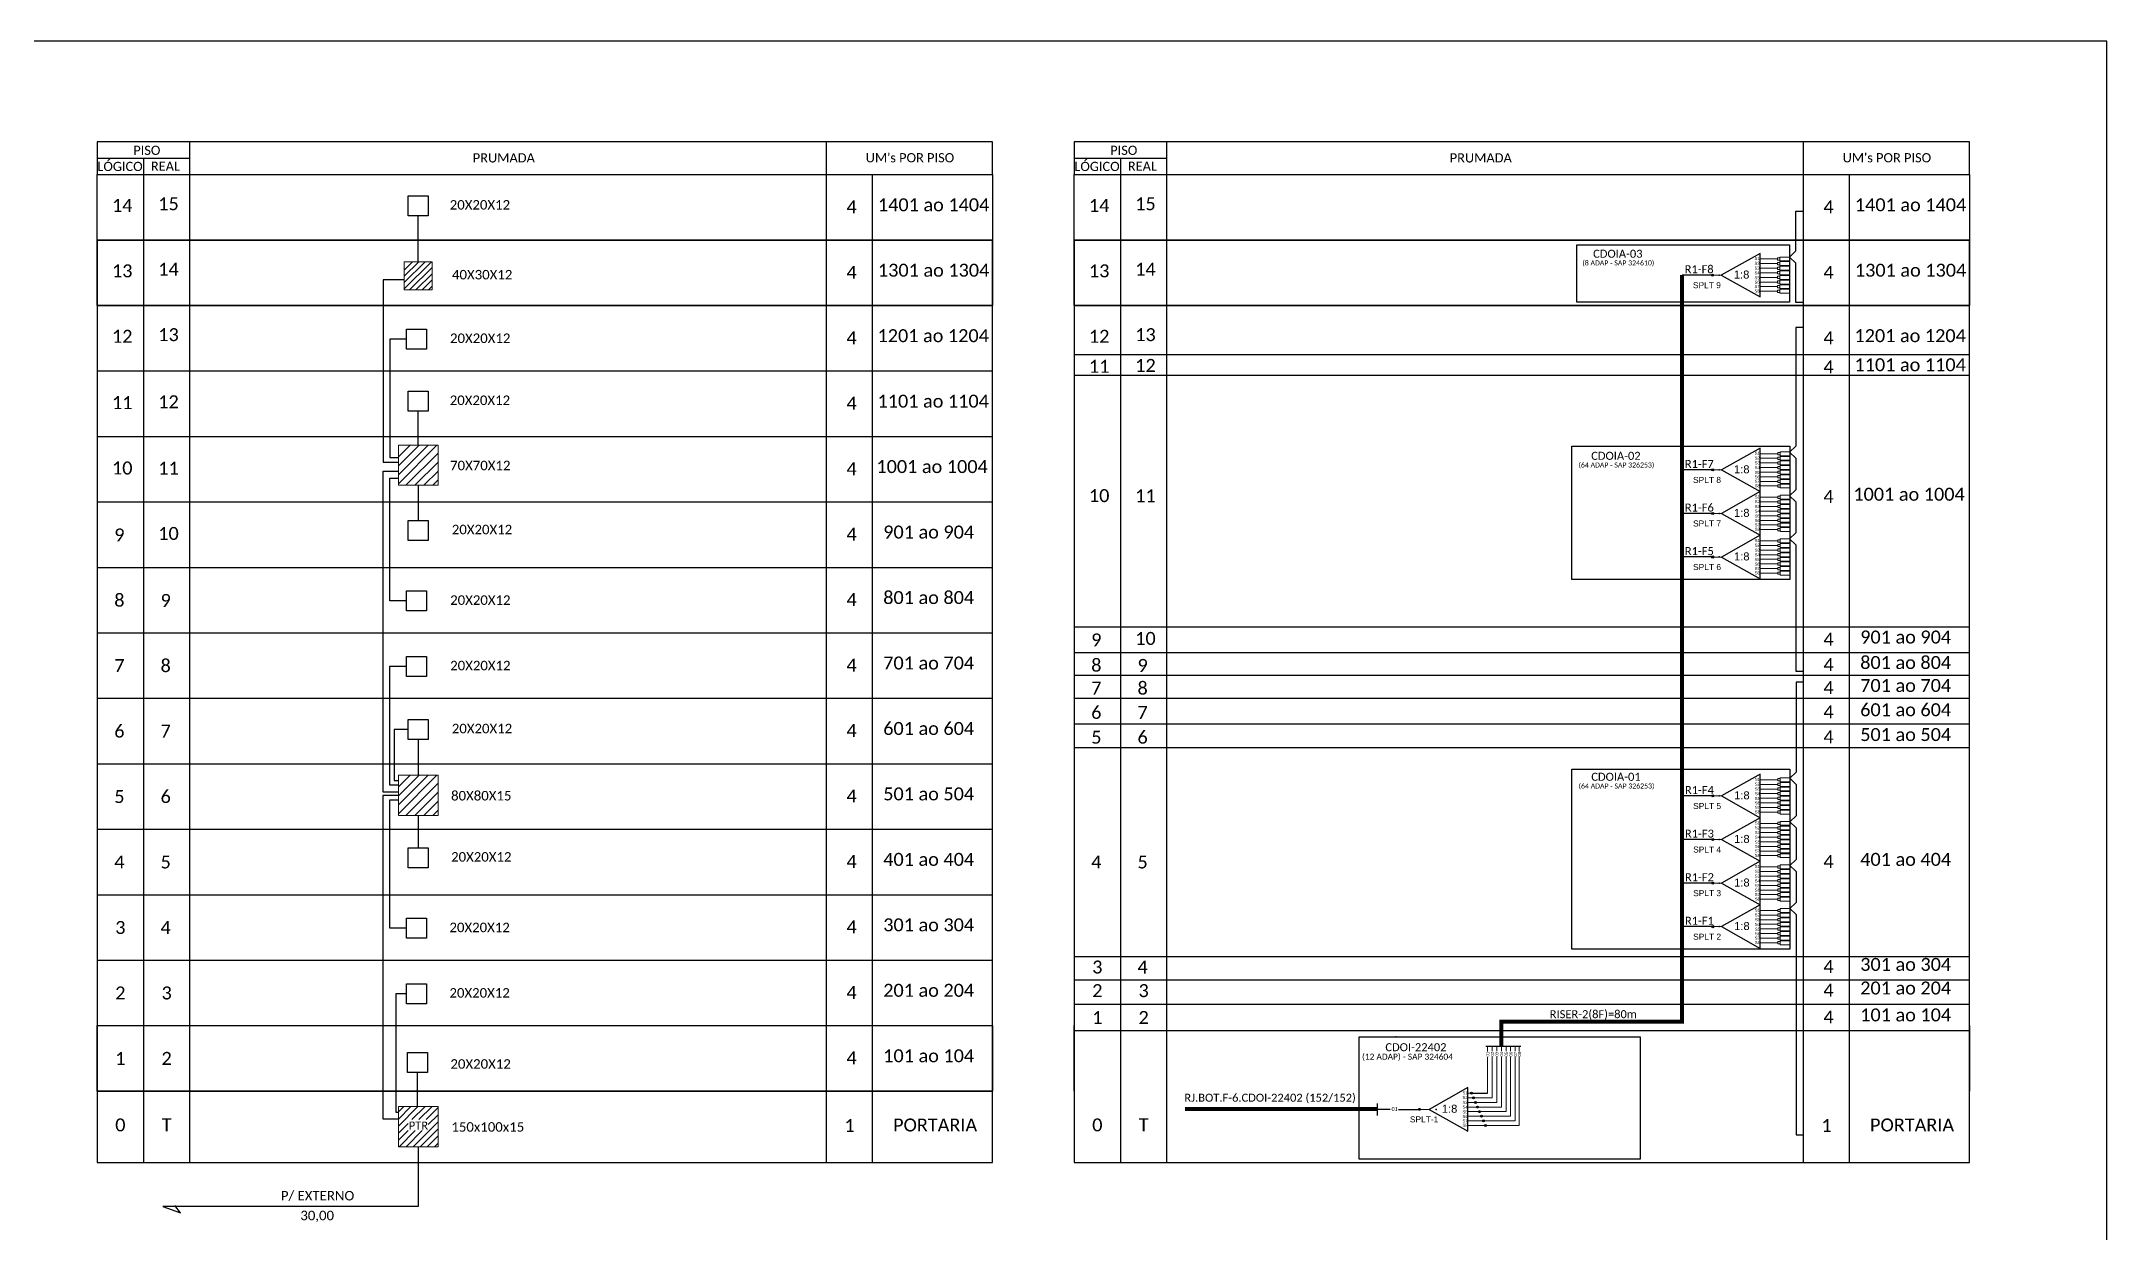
# Model space of a CAD drawing. Header units: metres. Extents: x -1286 to -445, y -500 to 94.
# Drawn here: x -961 to -445, y -204 to 94 of the extents above; entities that cross this region are included whole.
import ezdxf
from ezdxf.enums import TextEntityAlignment as Align

# ---------------------------------------------------------------- set-up
doc = ezdxf.new("R2010")
doc.units = ezdxf.units.M
doc.styles.add('ARIAL', font='arial.ttf')
doc.styles.add('WMF-Calibri0', font='calibri.ttf')
doc.linetypes.add('RESERVA', pattern='A,0.5,-0.15,["RESERVA",Standard,S=0.18,R=0,X=0,Y=-0.1],-1.3', length=1.95)

# ---------------------------------------------------------------- blocks, each defined once
blk = doc.blocks.new('SPLT_1-8_DIV_DIR')
h = blk.add_hatch(color=3)
h.dxf.hatch_style = 1
edge = h.paths.add_edge_path()
edge.add_arc((12.77, 4.04), 0.242, 0, 360)
h = blk.add_hatch(color=3)
h.dxf.hatch_style = 1
edge = h.paths.add_edge_path()
edge.add_arc((13.27, 2.88), 0.242, 0, 360)
h = blk.add_hatch(color=3)
h.dxf.hatch_style = 1
edge = h.paths.add_edge_path()
edge.add_arc((13.77, 1.73), 0.242, 0, 360)
h = blk.add_hatch(color=3)
h.dxf.hatch_style = 1
edge = h.paths.add_edge_path()
edge.add_arc((14.27, 0.58), 0.242, 0, 360)
h = blk.add_hatch(color=3)
h.dxf.hatch_style = 1
edge = h.paths.add_edge_path()
edge.add_arc((14.77, -0.58), 0.242, 0, 360)
h = blk.add_hatch(color=3)
h.dxf.hatch_style = 1
edge = h.paths.add_edge_path()
edge.add_arc((15.27, -1.73), 0.242, 0, 360)
h = blk.add_hatch(color=3)
h.dxf.hatch_style = 1
edge = h.paths.add_edge_path()
edge.add_arc((15.77, -2.88), 0.242, 0, 360)
h = blk.add_hatch(color=3)
h.dxf.hatch_style = 1
edge = h.paths.add_edge_path()
edge.add_arc((16.27, -4.04), 0.242, 0, 360)
at = {"color": 1}
blk.add_lwpolyline([(11.89, 5.45), (2.22, 0), (11.89, -5.45), (11.89, 5.45)], dxfattribs=at)
at = {"color": 1, "lineweight": 0}
blk.add_lwpolyline([(2.22, 0), (0, 0)], dxfattribs=at)
at = {"color": 7, "lineweight": 0}
for points in [[(12.77, 4.04), (11.89, 4.04)], [(11.89, 2.88), (13.27, 2.88)], [(11.89, 1.73), (13.77, 1.73)], [(11.89, 0.58), (14.27, 0.58)], [(11.89, -0.58), (14.77, -0.58)], [(11.89, -1.73), (15.27, -1.73)], [(11.89, -2.88), (15.77, -2.88)], [(11.89, -4.04), (16.27, -4.04)]]:
    blk.add_lwpolyline(points, dxfattribs=at)
at = {"color": 3}
for centre in [(12.77, 4.04), (13.27, 2.88), (13.77, 1.73), (14.27, 0.58), (14.77, -0.58), (15.27, -1.73), (15.77, -2.88), (16.27, -4.04)]:
    blk.add_circle(centre, 0.242, dxfattribs=at)
at = {"color": 1, "style": 'ARIAL'}
for s, height, p in [('1:8', 2, (5.35, -0.85)), ('S1', 0.75, (10.52, 3.77)), ('S2', 0.75, (10.52, 2.58)), ('S3', 0.75, (10.52, 1.37)), ('S4', 0.75, (10.52, 0.19)), ('S5', 0.75, (10.52, -1.02)), ('S6', 0.75, (10.52, -2.14)), ('S7', 0.75, (10.52, -3.24)), ('S8', 0.75, (10.52, -4.36))]:
    blk.add_text(s, height=height, dxfattribs=at).set_placement(p)
blk = doc.blocks.new('SPLITTER_')
blk.add_point((0, 0))
at = {"style": 'ARIAL', "flags": 4}
blk.add_attdef('SPLT', (0, -3.26), '', height=1.5, dxfattribs=at)
blk = doc.blocks.new('LEG_CDO64_DIR')
blk.add_point((0, 0))
at = {"color": 1, "style": 'WMF-Calibri0', "flags": 4}
blk.add_attdef('MODELO', text='', height=1.5, dxfattribs=at).set_placement((-1.52, -5.5), align=Align.CENTER)
blk.add_attdef('CDO', (-2.62, -3.57), '', height=2, dxfattribs=at)
blk = doc.blocks.new('SPLT_1-8_SC-APC')
at = {"color": 1}
blk.add_lwpolyline([(-7.37, -2.1), (-17.04, -7.55), (-7.37, -13), (-7.37, -2.1)], dxfattribs=at)
at = {"color": 3, "lineweight": 0}
for points in [[(-2.99, -3.51), (-7.37, -3.51)], [(-7.37, -4.66), (-2.99, -4.66)], [(-2.41, -3.02), (-2.41, -4)], [(-2.41, -3.02), (0, -3.02)], [(-2.41, -4), (0, -4)], [(-2.41, -4.17), (-2.41, -5.16)], [(-2.41, -4.17), (0, -4.17)], [(-2.41, -5.16), (0, -5.16)], [(-7.37, -5.82), (-2.99, -5.82)], [(-7.37, -6.97), (-2.99, -6.97)], [(-7.37, -8.12), (-2.99, -8.12)], [(-7.37, -9.28), (-2.99, -9.28)], [(-2.41, -5.32), (-2.41, -6.31)], [(-2.41, -5.32), (0, -5.32)], [(-2.41, -6.31), (0, -6.31)], [(-2.41, -6.48), (-2.41, -7.46)], [(-2.41, -6.48), (0, -6.48)], [(-2.41, -7.46), (0, -7.46)], [(-2.41, -7.63), (-2.41, -8.62)], [(-2.41, -7.63), (0, -7.63)], [(-2.41, -8.62), (0, -8.62)], [(-2.41, -8.78), (-2.41, -9.77)], [(-2.41, -8.78), (0, -8.78)], [(-2.41, -9.77), (0, -9.77)], [(-2.41, -9.94), (-2.41, -10.92)], [(-2.41, -9.94), (0, -9.94)], [(-7.37, -10.43), (-2.99, -10.43)], [(-7.37, -11.58), (-2.99, -11.58)], [(-2.41, -10.92), (0, -10.92)], [(-2.41, -11.09), (-2.41, -12.08)], [(-2.41, -11.09), (0, -11.09)], [(-2.41, -12.08), (0, -12.08)]]:
    blk.add_lwpolyline(points, dxfattribs=at)
for points in [[(-2.99, -3.22), (-2.41, -3.22), (-2.41, -3.8), (-2.99, -3.8)], [(-2.99, -4.38), (-2.41, -4.38), (-2.41, -4.95), (-2.99, -4.95)], [(-2.99, -5.53), (-2.41, -5.53), (-2.41, -6.1), (-2.99, -6.1)], [(-2.99, -6.68), (-2.41, -6.68), (-2.41, -7.26), (-2.99, -7.26)], [(-2.99, -7.84), (-2.41, -7.84), (-2.41, -8.41), (-2.99, -8.41)], [(-2.99, -8.99), (-2.41, -8.99), (-2.41, -9.56), (-2.99, -9.56)], [(-2.99, -10.14), (-2.41, -10.14), (-2.41, -10.72), (-2.99, -10.72)], [(-2.99, -11.3), (-2.41, -11.3), (-2.41, -11.87), (-2.99, -11.87)]]:
    blk.add_lwpolyline(points, close=True, dxfattribs=at)
at = {"color": 1, "lineweight": 0}
blk.add_lwpolyline([(-17.04, -7.55), (-19.26, -7.55)], dxfattribs=at)
at = {"color": 1, "style": 'ARIAL'}
for s, height, p in [('S1', 0.75, (-8.74, -3.78)), ('S2', 0.75, (-8.74, -4.97)), ('1:8', 2, (-13.91, -8.4)), ('S3', 0.75, (-8.74, -6.18)), ('S4', 0.75, (-8.74, -7.36)), ('S5', 0.75, (-8.74, -8.57)), ('S6', 0.75, (-8.74, -9.69)), ('S7', 0.75, (-8.74, -10.78)), ('S8', 0.75, (-8.74, -11.9))]:
    blk.add_text(s, height=height, dxfattribs=at).set_placement(p)

msp = doc.modelspace()

# ---------------------------------------------------------------- hatches: boundary and pattern name
h = msp.add_hatch(color=3)
h.dxf.hatch_style = 1
edge = h.paths.add_edge_path()
edge.add_arc((-543.61, 35.71), 0.242, 0, 360)
h = msp.add_hatch(color=3)
h.dxf.hatch_style = 1
edge = h.paths.add_edge_path()
edge.add_arc((-543.58, 35.71), 0.256, 0, 360)
h = msp.add_hatch(color=3)
h.dxf.hatch_style = 1
edge = h.paths.add_edge_path()
edge.add_arc((-543.54, -12.99), 0.256, 0, 360)
h = msp.add_hatch(color=3)
h.dxf.hatch_style = 1
edge = h.paths.add_edge_path()
edge.add_arc((-543.54, -23.89), 0.256, 0, 360)
h = msp.add_hatch(color=3)
h.dxf.hatch_style = 1
edge = h.paths.add_edge_path()
edge.add_arc((-543.54, -34.78), 0.256, 0, 360)
h = msp.add_hatch(color=3)
h.dxf.hatch_style = 1
edge = h.paths.add_edge_path()
edge.add_arc((-543.52, -94.54), 0.256, 0, 360)
h = msp.add_hatch(color=3)
h.dxf.hatch_style = 1
edge = h.paths.add_edge_path()
edge.add_arc((-543.52, -105.44), 0.256, 0, 360)
h = msp.add_hatch(color=3)
h.dxf.hatch_style = 1
edge = h.paths.add_edge_path()
edge.add_arc((-543.52, -116.33), 0.256, 0, 360)
h = msp.add_hatch(color=3)
h.dxf.hatch_style = 1
edge = h.paths.add_edge_path()
edge.add_arc((-543.52, -127.23), 0.256, 0, 360)
h = msp.add_hatch()
h.set_pattern_fill('ANSI31', color=1, scale=10, style=0)
h.set_pattern_definition([(45, (-1485.5137, -567.8416), (-0.8838835, 0.8838835), [])])
h.paths.add_polyline_path([(-872.04, -182.26), (-862.13, -182.26), (-862.13, -172.22), (-872.04, -172.22)])
h.paths.add_polyline_path([(-869.61, -178.22), (-864.57, -178.23), (-864.57, -175.5), (-869.61, -175.5)], flags=16)
h = msp.add_hatch(color=3)
h.dxf.hatch_style = 1
edge = h.paths.add_edge_path()
edge.add_arc((-616.82, -172.92), 0.242, 0, 360)

# ---------------------------------------------------------------- linework, layer by layer
for p, q in [((-947.32, 44.48), (-947.32, -186.23)), ((-723.55, -186.23), (-723.55, 44.48)), ((-703.14, 44.48), (-703.14, -186.23)), ((-479.36, -186.23), (-479.36, 44.48))]:
    msp.add_line(p, q)
at = {"color": 1, "linetype": 'Continuous'}
for p, q in [((-870.56, 36.99), (-868.52, 39.04)), ((-870.56, 35.42), (-866.95, 39.04)), ((-870.56, 33.85), (-865.38, 39.04)), ((-870.56, 32.28), (-863.81, 39.04)), ((-869.26, 32.01), (-863.63, 37.64)), ((-867.69, 32.01), (-863.63, 36.07)), ((-866.12, 32.01), (-863.63, 34.5)), ((-864.55, 32.01), (-863.63, 32.93)), ((-872.05, -9.71), (-869.13, -6.8)), ((-872.05, -11.96), (-866.89, -6.8)), ((-872.05, -14.2), (-864.64, -6.8)), ((-872.05, -16.45), (-862.4, -6.8)), ((-870.19, -16.84), (-862.14, -8.79)), ((-867.95, -16.84), (-862.14, -11.03)), ((-865.7, -16.84), (-862.14, -13.28)), ((-863.46, -16.84), (-862.14, -15.52)), ((-872.05, -92.3), (-869.13, -89.38)), ((-872.05, -94.55), (-866.89, -89.38)), ((-872.05, -96.79), (-864.64, -89.38)), ((-872.05, -99.04), (-862.4, -89.38)), ((-870.19, -99.43), (-862.14, -91.38)), ((-867.95, -99.43), (-862.14, -93.62)), ((-865.7, -99.43), (-862.14, -95.87)), ((-863.46, -99.43), (-862.14, -98.11))]:
    msp.add_line(p, q, dxfattribs=at)
at = {"color": 5}
msp.add_line((-543.61, 35.71), (-551.21, 35.71), dxfattribs=at)
at = {"color": 7}
for p, q in [((-703.14, -146.58), (-479.36, -146.58)), ((-703.14, -168.35), (-703.14, -151.98)), ((-479.36, -153.31), (-703.14, -153.31)), ((-479.36, -151.98), (-479.36, -168.35))]:
    msp.add_line(p, q, dxfattribs=at)
msp.add_lwpolyline([(-1286.07, -499.81), (-445.07, -499.81), (-445.07, 94.19), (-1286.07, 94.19)], close=True)
at = {"color": 0}
for points in [[(-723.55, 69.08), (-947.32, 69.08)], [(-479.36, 69.08), (-703.14, 69.08)], [(-947.32, 64.97), (-924.18, 64.97)], [(-703.14, 64.97), (-680, 64.97)], [(-947.32, 60.85), (-723.55, 60.85)], [(-703.14, 60.85), (-479.36, 60.85)]]:
    msp.add_lwpolyline(points, dxfattribs=at)
for points in [[(-947.32, 69.08), (-947.32, 60.85)], [(-924.18, 60.85), (-924.18, 69.08)], [(-765.14, 69.08), (-765.14, 60.85)], [(-723.55, 60.85), (-723.55, 69.08)], [(-703.14, 69.08), (-703.14, 60.85)], [(-680, 60.85), (-680, 69.08)], [(-520.95, 69.08), (-520.95, 60.85)], [(-479.36, 60.85), (-479.36, 69.08)], [(-935.75, 64.97), (-935.75, 60.85)], [(-691.57, 64.97), (-691.57, 60.85)], [(-947.32, 60.85), (-723.55, 60.85)], [(-947.32, 60.85), (-723.55, 60.85)], [(-935.75, 60.85), (-935.75, -186.23)], [(-924.18, -186.23), (-924.18, 60.85)], [(-765.14, 60.85), (-765.14, -186.23)], [(-753.56, -186.23), (-753.56, 60.85)], [(-703.14, 60.85), (-479.36, 60.85)], [(-703.14, 60.85), (-479.36, 60.85)], [(-691.57, 60.85), (-691.57, -186.23)], [(-680, -186.23), (-680, 60.85)], [(-520.95, 60.85), (-520.95, -186.23)], [(-509.38, -186.23), (-509.38, 60.85)], [(-947.32, 28.11), (-723.55, 28.11)], [(-703.14, 28.11), (-479.36, 28.11)], [(-703.14, 15.86), (-479.36, 15.86)], [(-947.32, 11.74), (-723.55, 11.74)], [(-703.14, 10.68), (-479.36, 10.68)], [(-947.32, -4.63), (-723.55, -4.63)], [(-947.32, -21), (-723.55, -21)], [(-947.32, -37.38), (-723.55, -37.38)], [(-947.32, -53.75), (-723.55, -53.75)], [(-703.14, -52.26), (-479.36, -52.26)], [(-703.14, -58.63), (-479.36, -58.63)], [(-703.14, -64.37), (-479.36, -64.37)], [(-947.32, -70.12), (-723.55, -70.12)], [(-703.14, -70.12), (-479.36, -70.12)], [(-703.14, -76.54), (-479.36, -76.54)], [(-703.14, -82.46), (-479.36, -82.46)], [(-947.32, -86.49), (-723.55, -86.49)], [(-947.32, -102.86), (-723.55, -102.86)], [(-947.32, -119.24), (-723.55, -119.24)], [(-947.32, -135.61), (-723.55, -135.61)], [(-703.14, -134.69), (-479.36, -134.69)], [(-703.14, -140.55), (-479.36, -140.55)], [(-947.32, -151.98), (-723.55, -151.98)], [(-947.32, -168.35), (-723.55, -168.35)]]:
    msp.add_lwpolyline(points)
at = {"color": 7}
for points in [[(-947.32, 60.85), (-723.55, 60.85), (-723.55, 44.48), (-947.32, 44.48)], [(-703.14, 60.85), (-479.36, 60.85), (-479.36, 44.48), (-703.14, 44.48)], [(-869.6, 55.58), (-864.6, 55.58), (-864.6, 50.58), (-869.6, 50.58)], [(-947.32, 44.48), (-723.55, 44.48), (-723.55, 28.11), (-947.32, 28.11)], [(-703.14, 44.48), (-479.36, 44.48), (-479.36, 28.11), (-703.14, 28.11)], [(-870, 22.22), (-865, 22.22), (-865, 17.22), (-870, 17.22)], [(-869.6, 6.71), (-864.6, 6.71), (-864.6, 1.71), (-869.6, 1.71)], [(-869.6, -25.62), (-864.6, -25.62), (-864.6, -30.62), (-869.6, -30.62)], [(-870, -43.27), (-865, -43.27), (-865, -48.27), (-870, -48.27)], [(-870, -59.64), (-865, -59.64), (-865, -64.64), (-870, -64.64)], [(-869.6, -75.39), (-864.6, -75.39), (-864.6, -80.39), (-869.6, -80.39)], [(-869.6, -107.49), (-864.6, -107.49), (-864.6, -112.49), (-869.6, -112.49)], [(-870, -125.13), (-865, -125.13), (-865, -130.13), (-870, -130.13)], [(-870, -141.5), (-865, -141.5), (-865, -146.5), (-870, -146.5)], [(-947.32, -151.98), (-723.55, -151.98), (-723.55, -168.35), (-947.32, -168.35)], [(-869.79, -158.72), (-864.79, -158.72), (-864.79, -163.72), (-869.79, -163.72)]]:
    msp.add_lwpolyline(points, close=True, dxfattribs=at)
at = {"color": 3}
for points in [[(-521.13, 28.85), (-522.78, 28.85), (-522.78, 38.73), (-524.35, 40.24), (-522.78, 41.75), (-522.78, 51.68), (-521.13, 51.68)], [(-867.1, 39.04), (-867.1, 50.58)], [(-870.56, 34.5), (-875.84, 34.5), (-875.84, -11.07), (-872.05, -11.03)], [(-521.08, 22.63), (-522.73, 22.63), (-522.74, 3.82), (-522.74, 0.8), (-522.74, -7.08), (-524.31, -8.58), (-522.74, -10.09), (-522.74, -12.79), (-522.74, -17.97), (-524.31, -19.48), (-522.74, -20.99), (-522.74, -26.1), (-522.74, -28.75), (-524.31, -30.26), (-522.74, -31.76), (-522.74, -63.35), (-521.09, -63.35)], [(-870, 19.72), (-874.16, 19.72), (-874.16, -9.9), (-872.04, -9.9)], [(-867.1, -6.8), (-867.1, 1.71)], [(-872.05, -93.62), (-875.89, -93.62), (-875.89, -13.28), (-872.05, -13.28)], [(-870, -45.77), (-874.22, -45.77), (-874.22, -15.06), (-872.05, -15.06)], [(-867.1, -16.84), (-867.1, -25.62)], [(-870, -62.14), (-874.3, -62.14), (-874.3, -91.76), (-872.04, -91.76)], [(-521.06, -66.05), (-522.71, -66.05), (-522.72, -88.63), (-524.28, -90.13), (-522.72, -91.64), (-522.72, -99.52), (-524.28, -101.03), (-522.72, -102.54), (-522.72, -105.23), (-522.72, -110.42), (-524.28, -111.93), (-522.72, -113.44), (-522.72, -118.54), (-522.72, -121.2), (-524.28, -122.7), (-522.72, -124.21), (-522.72, -179.27), (-521.07, -179.27)], [(-869.6, -77.89), (-873.09, -77.89), (-873.09, -90.65), (-872.05, -90.65)], [(-867.1, -80.39), (-867.1, -89.38)], [(-872.05, -94.41), (-875.91, -94.41), (-875.91, -175.29), (-872.04, -175.32)], [(-870, -127.63), (-874.22, -127.63), (-874.22, -95.52), (-872.05, -95.52)], [(-867.1, -99.43), (-867.1, -107.49)], [(-870, -144), (-872.69, -144), (-872.69, -173.62), (-872.04, -173.62)], [(-867.29, -172.22), (-867.29, -163.72)], [(-624.19, -172.92), (-627.29, -172.92)], [(-622.06, -172.92), (-616.82, -172.92)]]:
    msp.add_lwpolyline(points, dxfattribs=at)
at = {"color": 1}
for points in [[(-577.48, 43.26), (-524.35, 43.26), (-524.35, 28.94), (-577.48, 28.94)], [(-578.77, -7.06), (-524.28, -7.06), (-524.28, -40.4), (-578.77, -40.4)], [(-578.74, -87.82), (-524.25, -87.82), (-524.25, -132.85), (-578.74, -132.85)], [(-631.93, -154.81), (-561.66, -154.81), (-561.66, -185.42), (-631.93, -185.42)]]:
    msp.add_lwpolyline(points, close=True, dxfattribs=at)
at = {"color": 1, "lineweight": 0}
for points in [[(-863.63, 39.04), (-870.56, 39.04), (-870.56, 32.01), (-863.63, 32.01)], [(-862.14, -6.8), (-872.05, -6.8), (-872.05, -16.84), (-862.14, -16.84)], [(-862.14, -89.38), (-872.05, -89.38), (-872.05, -99.43), (-862.14, -99.43)], [(-862.13, -172.22), (-872.04, -172.22), (-872.04, -182.26), (-862.13, -182.26)]]:
    msp.add_lwpolyline(points, close=True, dxfattribs=at)
at = {"color": 5, "const_width": 1}
msp.add_lwpolyline([(-596.35, -157.1), (-596.35, -150.99), (-551.21, -150.99), (-551.21, 35.71)], dxfattribs=at)
at = {"color": 5}
for points in [[(-543.57, -12.99), (-551.39, -12.99)], [(-543.57, -23.89), (-551.39, -23.89)], [(-543.57, -34.78), (-551.39, -34.78)], [(-543.54, -94.54), (-551.37, -94.54)], [(-543.54, -105.44), (-551.37, -105.44)], [(-543.54, -116.33), (-551.37, -116.33)], [(-543.54, -127.23), (-551.37, -127.23)], [(-600.22, -157.1), (-591.46, -157.1)]]:
    msp.add_lwpolyline(points, dxfattribs=at)
at = {"color": 5, "lineweight": 0}
for points in [[(-603.09, -170.04), (-598.67, -170.04), (-598.67, -159.81)], [(-602.59, -171.19), (-597.51, -171.19), (-597.51, -159.81)], [(-602.09, -172.35), (-596.35, -172.35), (-596.35, -159.81)], [(-601.59, -173.5), (-595.2, -173.5), (-595.2, -159.81)], [(-601.09, -174.65), (-594.04, -174.65), (-594.04, -159.81)], [(-600.59, -175.81), (-592.88, -175.81), (-592.88, -159.81)], [(-600.09, -176.96), (-591.88, -176.96), (-591.88, -159.81)], [(-599.82, -157.1), (-599.82, -158.42)], [(-599.82, -159.84), (-599.82, -168.89)], [(-598.67, -157.1), (-598.67, -158.38)], [(-597.51, -157.1), (-597.51, -158.39)], [(-596.35, -157.1), (-596.35, -158.38)], [(-595.2, -157.1), (-595.2, -158.38)], [(-594.04, -157.1), (-594.04, -158.39)], [(-592.88, -157.1), (-592.88, -158.38)], [(-591.88, -157.1), (-591.88, -158.42)]]:
    msp.add_lwpolyline(points, dxfattribs=at)
at = {"color": 5, "linetype": 'RESERVA', "ltscale": 4}
msp.add_lwpolyline([(-603.59, -168.89), (-599.82, -168.89)], dxfattribs=at)
at = {"color": 1, "const_width": 1}
msp.add_lwpolyline([(-675.42, -172.83), (-627.29, -172.83)], dxfattribs=at)
at = {"color": 1}
for points in [[(-627.29, -174.47), (-627.29, -171.43)], [(-867.09, -182.26), (-867.09, -197.18)], [(-930.94, -197.18), (-926.53, -198.78)], [(-867.09, -197.18), (-913.58, -197.18), (-930.94, -197.18)], [(-926.53, -198.78), (-927.93, -196.95)]]:
    msp.add_lwpolyline(points, dxfattribs=at)
at = {"color": 7}
for points in [[(-947.32, -186.23), (-723.55, -186.23)], [(-703.14, -186.23), (-479.36, -186.23)]]:
    msp.add_lwpolyline(points, dxfattribs=at)
at = {"color": 3}
for centre, radius in [((-543.61, 35.71), 0.242), ((-543.58, 35.71), 0.256), ((-543.54, -12.99), 0.256), ((-543.54, -23.89), 0.256), ((-543.54, -34.78), 0.256), ((-543.52, -94.54), 0.256), ((-543.52, -105.44), 0.256), ((-543.52, -116.33), 0.256), ((-543.52, -127.23), 0.256), ((-616.82, -172.92), 0.242)]:
    msp.add_circle(centre, radius, dxfattribs=at)

# ---------------------------------------------------------------- block references
for p in [(-524.35, 43.26), (-524.31, -5.44), (-524.31, -16.34), (-524.31, -27.24), (-524.28, -86.99), (-524.28, -97.89), (-524.28, -108.79), (-524.28, -119.68)]:
    msp.add_blockref('SPLT_1-8_SC-APC', p, dxfattribs=at)
ref = msp.add_blockref('SPLITTER_', (-541.96, 35.71), dxfattribs=dict(xscale=-1))
ref.add_attrib('SPLT', 'SPLT 9', (-548.49, 32.45), dxfattribs={"height": 1.5, "style": 'ARIAL'})
ref = msp.add_blockref('SPLITTER_', (-541.92, -12.99), dxfattribs=dict(xscale=-1))
ref.add_attrib('SPLT', 'SPLT 8', (-548.45, -16.25), dxfattribs={"height": 1.5, "style": 'ARIAL'})
ref = msp.add_blockref('SPLITTER_', (-541.92, -23.89), dxfattribs=dict(xscale=-1))
ref.add_attrib('SPLT', 'SPLT 7', (-548.45, -27.15), dxfattribs={"height": 1.5, "style": 'ARIAL'})
ref = msp.add_blockref('SPLITTER_', (-541.92, -34.78), dxfattribs=dict(xscale=-1))
ref.add_attrib('SPLT', 'SPLT 6', (-548.45, -38.05), dxfattribs={"height": 1.5, "style": 'ARIAL'})
ref = msp.add_blockref('SPLITTER_', (-541.9, -94.54), dxfattribs=dict(xscale=-1))
ref.add_attrib('SPLT', 'SPLT 5', (-548.43, -97.8), dxfattribs={"height": 1.5, "style": 'ARIAL'})
ref = msp.add_blockref('SPLITTER_', (-541.9, -105.44), dxfattribs=dict(xscale=-1))
ref.add_attrib('SPLT', 'SPLT 4', (-548.43, -108.7), dxfattribs={"height": 1.5, "style": 'ARIAL'})
ref = msp.add_blockref('SPLITTER_', (-541.9, -116.33), dxfattribs=dict(xscale=-1))
ref.add_attrib('SPLT', 'SPLT 3', (-548.43, -119.6), dxfattribs={"height": 1.5, "style": 'ARIAL'})
ref = msp.add_blockref('SPLITTER_', (-541.9, -127.23), dxfattribs=dict(xscale=-1))
ref.add_attrib('SPLT', 'SPLT 2', (-548.43, -130.49), dxfattribs={"height": 1.5, "style": 'ARIAL'})
ref = msp.add_blockref('LEG_CDO64_DIR', (-622.74, -154.81))
ref.add_attrib('CDO', 'CDOI-22402', (-625.36, -158.38), dxfattribs={"color": 1, "height": 2, "style": 'WMF-Calibri0'})
ref.add_attrib('MODELO', '(12 ADAP) - SAP 324604', dxfattribs={"color": 1, "height": 1.5, "style": 'WMF-Calibri0'}).set_placement((-619.83, -160.5), align=Align.CENTER)
msp.add_blockref('SPLT_1-8_DIV_DIR', (-616.6, -172.92))
ref = msp.add_blockref('SPLITTER_', (-612.69, -172.92), dxfattribs=dict(xscale=-1))
ref.add_attrib('SPLT', 'SPLT-1', (-619.23, -176.18), dxfattribs={"height": 1.5, "style": 'ARIAL'})

# ---------------------------------------------------------------- texts
at = {"color": 0, "style": 'WMF-Calibri0'}
for s, p in [('     PISO', (-942.36, 65.78)), ('     PISO', (-698.18, 65.78)), ('  LÓGICO', (-948.91, 61.75)), ('    REAL', (-937.15, 61.8)), ('PRUMADA', (-853.45, 63.89)), ("UM's POR PISO", (-755.25, 63.92)), ('  LÓGICO', (-704.72, 61.75)), ('    REAL', (-692.96, 61.8)), ('PRUMADA', (-609.27, 63.89)), ("UM's POR PISO", (-511.07, 63.92))]:
    msp.add_text(s, height=2.3, dxfattribs=at).set_placement(p)
at = {"color": 7, "style": 'WMF-Calibri0'}
for s, p in [('14', (-941.07, 53.15)), ('15', (-929.5, 53.57)), ('14', (-696.89, 53.15)), ('15', (-685.32, 53.57)), ('13', (-941.07, 36.78)), ('14', (-929.5, 37.2)), ('13', (-696.89, 36.78)), ('14', (-685.32, 37.2)), ('12', (-941.07, 20.41)), ('13', (-929.5, 20.82)), ('12', (-696.89, 20.41)), ('13', (-685.32, 20.82)), ('11', (-696.89, 12.91)), ('12', (-685.32, 13.13)), ('11', (-941.07, 3.82)), ('12', (-929.5, 4.04)), ('10', (-941.07, -12.52)), ('11', (-929.5, -12.56)), ('10', (-696.89, -19.43)), ('11', (-685.32, -19.47)), ('10', (-929.5, -28.89)), ('10', (-685.32, -55.14))]:
    msp.add_text(s, height=3.24, dxfattribs=at).set_placement(p, align=Align.MIDDLE_CENTER)
for s, height, p in [('20X20X12', 2.373, (-859.21, 52.1)), ('1401 ao 1404', 3.24, (-752.19, 51.69)), ('1401 ao 1404', 3.24, (-508.01, 51.69)), ('40X30X12', 2.373, (-858.65, 34.64)), ('1301 ao 1304', 3.24, (-752.19, 35.32)), ('1301 ao 1304', 3.24, (-508.01, 35.32)), ('20X20X12', 2.373, (-859.14, 18.74)), ('1201 ao 1204', 3.24, (-752.29, 18.95)), ('1201 ao 1204', 3.24, (-508.11, 18.95)), ('1101 ao 1104', 3.24, (-508.11, 11.68)), ('20X20X12', 2.373, (-859.21, 3.23)), ('1101 ao 1104', 3.24, (-752.29, 2.58)), ('70X70X12', 2.373, (-859.12, -13.08)), ('1001 ao 1004', 3.24, (-752.57, -13.79)), ('1001 ao 1004', 3.24, (-508.39, -20.71)), ('20X20X12', 2.373, (-858.69, -29.1)), ('901 ao 904', 3.24, (-750.86, -30.16)), ('20X20X12', 2.373, (-859.1, -46.75)), ('801 ao 804', 3.24, (-750.86, -46.54)), ('901 ao 904', 3.24, (-506.67, -56.42)), ('20X20X12', 2.373, (-859.1, -63.12)), ('701 ao 704', 3.24, (-750.86, -62.91)), ('801 ao 804', 3.24, (-506.67, -62.79)), ('701 ao 704', 3.24, (-506.67, -68.53)), ('601 ao 604', 3.24, (-506.67, -74.6)), ('20X20X12', 2.373, (-858.69, -78.87)), ('601 ao 604', 3.24, (-750.86, -79.28)), ('501 ao 504', 3.24, (-506.67, -80.81)), ('501 ao 504', 3.24, (-750.86, -95.65)), ('80X80X15', 2.373, (-858.88, -95.67)), ('20X20X12', 2.373, (-858.87, -110.97)), ('401 ao 404', 3.24, (-750.86, -112.02)), ('401 ao 404', 3.24, (-506.67, -112.02)), ('20X20X12', 2.373, (-859.28, -128.61)), ('301 ao 304', 3.24, (-750.86, -128.4)), ('301 ao 304', 3.24, (-506.67, -138.29)), ('20X20X12', 2.373, (-859.28, -144.98)), ('201 ao 204', 3.24, (-750.86, -144.77)), ('201 ao 204', 3.24, (-506.67, -144.19)), ('101 ao 104', 3.24, (-506.67, -150.92)), ('101 ao 104', 3.24, (-750.86, -161.14)), ('20X20X12', 2.373, (-859.03, -162.76)), ('PORTARIA', 3.24, (-748.4, -178.45)), ('PORTARIA', 3.24, (-504.22, -178.45)), ('PTR', 2, (-869.45, -177.97)), ('150x100x15', 2.373, (-858.8, -178.51)), ('P/ EXTERNO', 2.373, (-901.43, -195.7)), ('30,00', 2.373, (-896.55, -200.65))]:
    msp.add_text(s, height=height, dxfattribs=at).set_placement(p)
at = {"color": 1, "style": 'WMF-Calibri0'}
for s, p in [('CDOIA-03', (-573.43, 40.06)), ('CDOIA-02', (-573.91, -10.48)), ('CDOIA-01', (-573.89, -90.75)), ('RJ.BOT.F-6.CDOI-22402 (152/152)', (-675.6, -171.01))]:
    msp.add_text(s, height=2, dxfattribs=at).set_placement(p)
for s, p in [('(8 ADAP - SAP 324610)', (-567.13, 38.14)), ('(64 ADAP - SAP 326253)', (-567.61, -12.4)), ('(64 ADAP - SAP 326253)', (-567.58, -92.68))]:
    msp.add_text(s, height=1.25, dxfattribs=at).set_placement(p, align=Align.CENTER)
at = {"color": 5, "style": 'WMF-Calibri0'}
for s, p in [('R1-F8', (-550.55, 36.19)), ('R1-F7', (-550.51, -12.51)), ('R1-F6', (-550.51, -23.41)), ('R1-F5', (-550.51, -34.31)), ('R1-F4', (-550.48, -94.06)), ('R1-F3', (-550.48, -104.96)), ('R1-F2', (-550.48, -115.86)), ('R1-F1', (-550.48, -126.75)), ('RISER-2(8F)=80m', (-584.28, -150.12))]:
    msp.add_text(s, height=2, dxfattribs=at).set_placement(p)
at = {"style": 'ARIAL'}
for s, p in [('01', (-599.77, -159.13)), ('02', (-598.61, -159.13)), ('03', (-597.46, -159.13)), ('04', (-596.3, -159.13)), ('05', (-595.14, -159.13)), ('06', (-593.99, -159.13)), ('07', (-592.83, -159.13)), ('08', (-591.83, -159.13))]:
    msp.add_text(s, height=0.75, rotation=90, dxfattribs=at).set_placement(p, align=Align.MIDDLE_CENTER)
msp.add_text('01', height=1, dxfattribs=at).set_placement((-623.04, -172.86), align=Align.MIDDLE_CENTER)
at = {"color": 7, "style": 'WMF-Calibri0'}
for tag, flags, p in [('4', 4, (-758.76, 52.78)), ('4', 4, (-514.58, 52.78)), ('4', 4, (-758.76, 36.41)), ('4', 4, (-514.58, 36.41)), ('4', 4, (-758.76, 20.04)), ('4', 4, (-514.58, 20.04)), ('4', 4, (-514.58, 12.76)), ('4', 4, (-758.76, 3.67)), ('4', 4, (-758.76, -12.71)), ('4', 4, (-514.58, -19.62)), ('9', 4, (-941.78, -29.27)), ('4', 4, (-758.76, -29.08)), ('8', 4, (-941.78, -45.58)), ('9', 4, (-930.21, -45.65)), ('4', 4, (-758.76, -45.45)), ('9', 4, (-697.6, -55.52)), ('4', 4, (-514.58, -55.33)), ('7', 4, (-941.78, -61.95)), ('8', 4, (-930.21, -61.95)), ('4', 4, (-758.76, -61.82)), ('8', 4, (-697.6, -61.83)), ('9', 4, (-686.03, -61.9)), ('4', 4, (-514.58, -61.7)), ('7', 4, (-697.6, -67.57)), ('8', 4, (-686.03, -67.57)), ('4', 4, (-514.58, -67.45)), ('6', 4, (-697.6, -73.64)), ('7', 4, (-686.03, -73.64)), ('4', 4, (-514.58, -73.51)), ('6', 4, (-941.78, -78.32)), ('7', 4, (-930.21, -78.32)), ('4', 4, (-758.76, -78.19)), ('5', 4, (-697.6, -79.85)), ('6', 4, (-686.03, -79.85)), ('4', 4, (-514.58, -79.73)), ('6', 4, (-930.21, -94.69)), ('5', 4, (-941.78, -94.69)), ('4', 4, (-758.76, -94.56)), ('4', 4, (-941.78, -111.06)), ('5', 4, (-930.21, -111.06)), ('4', 4, (-758.76, -110.94)), ('4', 4, (-697.6, -111.06)), ('5', 4, (-686.03, -111.06)), ('4', 4, (-514.58, -110.94)), ('3', 4, (-941.54, -127.44)), ('4', 4, (-930.21, -127.44)), ('4', 4, (-758.76, -127.31)), ('3', 4, (-697.35, -137.33)), ('4', 4, (-686.03, -137.33)), ('4', 4, (-514.58, -137.2)), ('2', 4, (-941.54, -143.81)), ('3', 4, (-929.97, -143.81)), ('4', 4, (-758.76, -143.68)), ('2', 4, (-697.35, -143.23)), ('3', 4, (-685.78, -143.23)), ('4', 4, (-514.58, -143.1)), ('1', 4, (-697.35, -149.96)), ('2', 4, (-685.78, -149.95)), ('4', 4, (-514.58, -149.83)), ('1', 4, (-941.54, -160.18)), ('2', 4, (-929.97, -160.17)), ('4', 4, (-758.76, -160.05)), ('0', 4, (-941.54, -176.81)), ('T', 12, (-929.97, -176.77)), ('1', 4, (-759.28, -176.98)), ('0', 4, (-697.35, -176.81)), ('T', 12, (-685.78, -176.77)), ('1', 4, (-515.1, -176.98))]:
    msp.add_attdef(tag, text='XX', height=3.24, dxfattribs=dict(at, flags=flags)).set_placement(p, align=Align.MIDDLE_CENTER)

doc.saveas('drawing.dxf')
